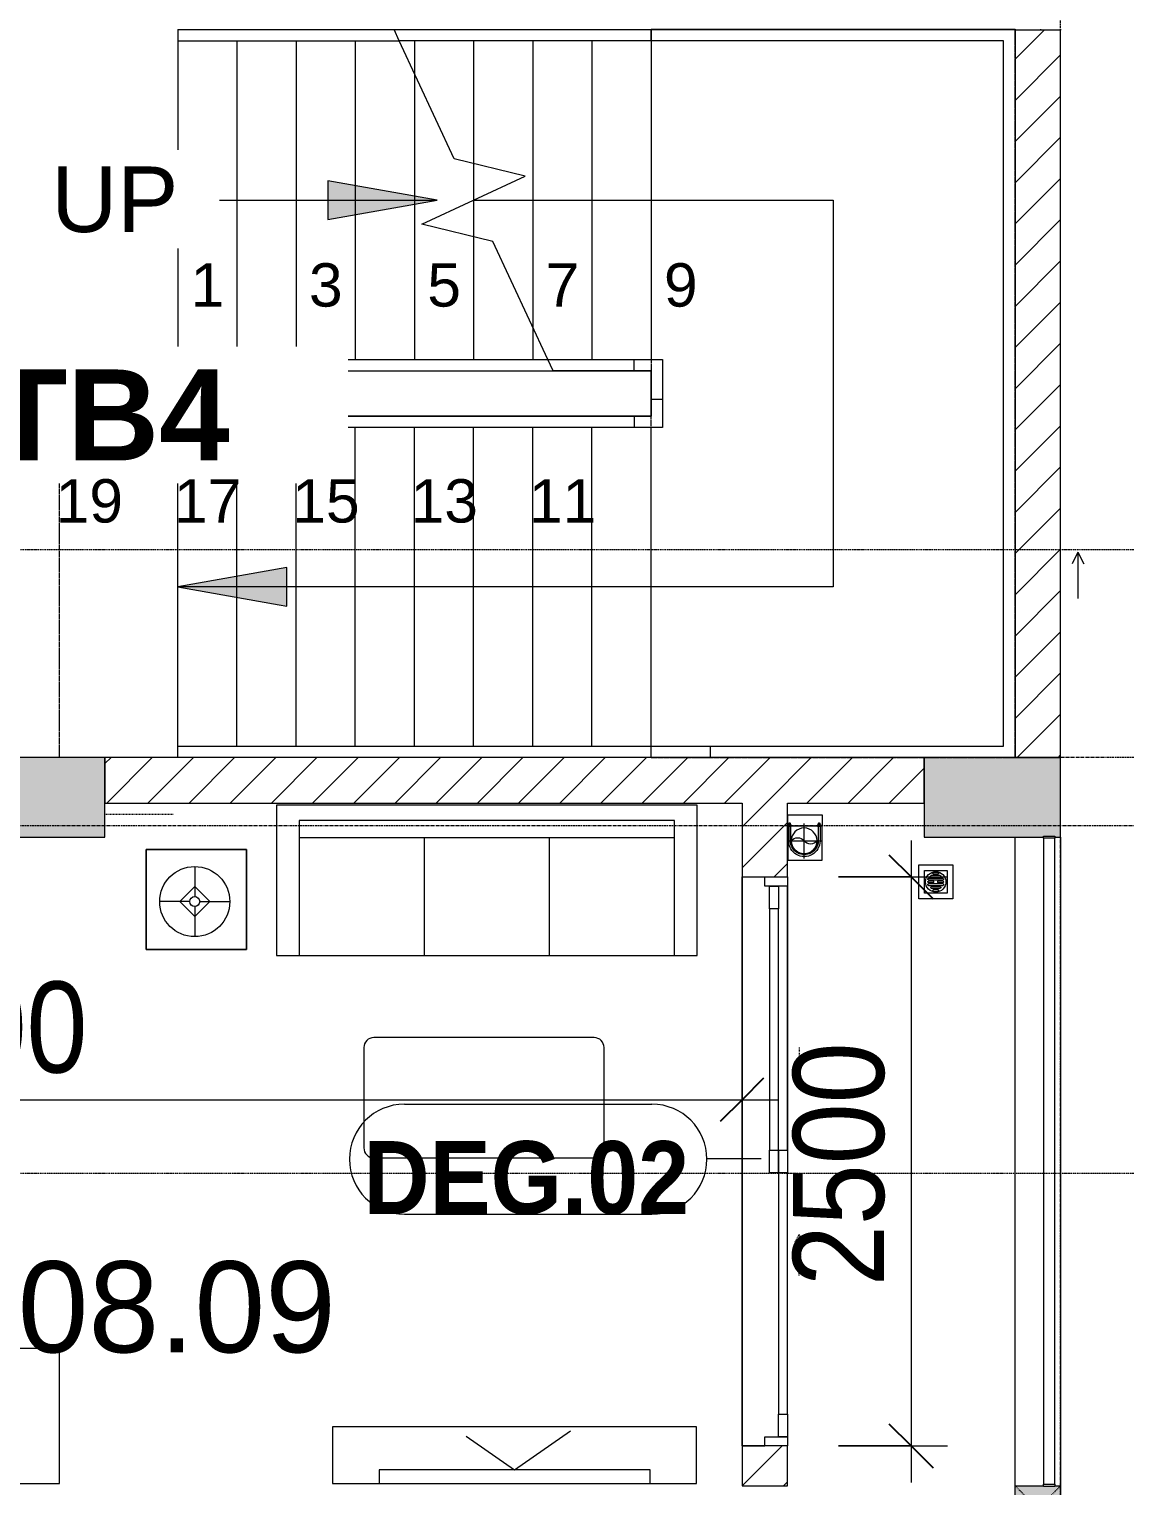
# Model space of a CAD drawing. Header units: millimetres. Extents: x 1591 to 239055, y -15958 to 83255.
# Drawn here: x 218599 to 223415, y 30637 to 37037 of the extents above; entities that cross this region are included whole.
import ezdxf

# ---------------------------------------------------------------- set-up
doc = ezdxf.new("R2010")
doc.units = ezdxf.units.MM
for name, pattern in [('Dash', [6, 3, -3]), ('Dash 1_8_', [6.35, 3.175, -3.175]), ('Dash Dot 3_16_', [7.9375, 4.7625, -1.5875, 0, -1.5875]), ('Grid Line', [22.225, 12.7, -3.175, 3.175, -3.175]), ('IMPORT-CENTER _2_', [40.64, 25.4, -5.08, 5.08, -5.08]), ('Overhead', [3.96875, 2.38125, -1.5875])]:
    doc.linetypes.add(name, pattern=pattern)
for name, color, linetype, lineweight in [('0-1', 250, 'Continuous', 5), ('A-ANNO-DIMS', 211, 'Continuous', 9), ('A-ANNO-DIMS-160', 211, 'Continuous', 9), ('A-AREA', 32, 'Dash 1_8_', 9), ('A-AREA-IDEN', 2, 'Continuous', 9), ('A-DOOR', 31, 'Continuous', 9), ('A-DOOR-FRAM', 31, 'Continuous', 9), ('A-DOOR-HDLN', 31, 'Dash', 9), ('A-DOOR-IDEN', 31, 'Continuous', 9), ('A-FLOR-1', 7, 'Continuous', 9), ('A-FLOR-2', 9, 'Continuous', 9), ('A-FLOR-HRAL', 11, 'Continuous', 9), ('A-GLAZ', 151, 'Continuous', 9), ('A-WALL', 113, 'Continuous', 9), ('A-WALL-3', 113, 'Continuous', 18), ('A-WALL-PATT-2', 111, 'Continuous', 9), ('G-ANNO-SYMB-1', 111, 'Dash Dot 3_16_', 18), ('G-ANNO-TEXT-1', 7, 'Continuous', 9), ('G-IMPT', 8, 'Continuous', 9), ('G-IMPT-2', 8, 'IMPORT-CENTER _2_', 9), ('I-FURN', 30, 'Continuous', 9), ('I-FURN-1', 254, 'Continuous', 9), ('M-EQPM', 50, 'Continuous', 9), ('S-COLS', 52, 'Continuous', 9), ('S-COLS-1', 52, 'Continuous', 5), ('S-COLS-2', 250, 'Continuous', 18), ('S-COLS-5', 52, 'Continuous', 18), ('S-COLS-HDLN', 52, 'Dash', 9), ('S-GRID-1', 1, 'Grid Line', 9), ('S-STRS', 31, 'Continuous', 9), ('S-STRS-ANNO', 31, 'Continuous', 9), ('S-STRS-IDEN', 31, 'Continuous', 9), ('S-STRS-MBND', 31, 'Overhead', 9), ('S-STRS-MBND-1', 31, 'Continuous', 9)]:
    doc.layers.add(name, color=color, linetype=linetype, lineweight=lineweight)
doc.styles.add('Arial_1', font='arial_0.ttf', dxfattribs={"height": 190.496})
doc.styles.add('Arial_13', font='arial_0.ttf', dxfattribs={"height": 400})
doc.styles.add('Arial_2', font='arial_0.ttf', dxfattribs={"height": 288})
doc.styles.add('Arial_B_4', font='arialbd_0.ttf', dxfattribs={"height": 400})
doc.styles.add('Arial_B_5', font='arialbd_0.ttf', dxfattribs={"width": 0.9, "height": 320})
doc.styles.add('UTM Avo', font='UTM Avo.ttf', dxfattribs={"width": 0.9, "height": 400})
doc.dimstyles.new('1_Dim_chi_tiet_2_5', dxfattribs={"dimscale": 304.8, "dimtxt": 399.720379, "dimasz": 0.629921, "dimexe": 0.524934, "dimexo": 0.0625, "dimgap": 0.052493, "dimtad": 1, "dimdec": 0, "dimrnd": 5, "dimzin": 0, "dimdsep": 46, "dimtxsty": 'UTM Avo', "dimblk1": 'OBLIQUE', "dimblk2": 'OBLIQUE', "dimsah": 1, "dimcen": 0.09, "dimdle": 0.524934, "dimazin": 0, "dimtfac": 1, "dimtdec": 4, "dimtix": 1, "dimtmove": 0, "dimatfit": 3, "dimfxl": 1.049869, "dimfxlon": 1, "dimtvp": 1, "dimtolj": 1, "dimtzin": 0, "dimarcsym": 2})
doc.dimstyles.new('1_Dim_chi_tiet_2_5_1', dxfattribs={"dimscale": 304.8, "dimtxt": 399.720379, "dimasz": 0.629921, "dimexe": 0.524934, "dimexo": 0.0625, "dimgap": 0.052493, "dimtad": 1, "dimdec": 0, "dimrnd": 5, "dimzin": 0, "dimdsep": 46, "dimtxsty": 'UTM Avo', "dimblk1": 'OBLIQUE', "dimblk2": 'OBLIQUE', "dimsah": 1, "dimcen": 0.09, "dimdle": 0.524934, "dimazin": 0, "dimtfac": 1, "dimtdec": 4, "dimtix": 1, "dimtmove": 0, "dimatfit": 3, "dimfxl": 1.049869, "dimfxlon": 1, "dimtvp": 1, "dimtolj": 1, "dimtzin": 0, "dimarcsym": 2})
pattern_1 = [(45, (95879.7, 0), (-90.50967, 90.50967), [])]

# ---------------------------------------------------------------- blocks, each defined once
blk = doc.blocks.new('NCV_TKTC_KET CAU_rvt-1-TKCS_MB TẦNG 6-8')
at = {"layer": 'S-COLS-1'}
for points in [[(123052.6, 33486.9), (123052.6, 33836.9), (122052.6, 33836.9), (122052.6, 33486.9), (122206.8, 33486.9)], [(127227.6, 33486.9), (127252.6, 33486.9), (127252.6, 33836.9), (126652.6, 33836.9), (126652.6, 33486.9), (127177.6, 33486.9), (127177.6, 33491.9), (127227.6, 33491.9)]]:
    blk.add_hatch(color=256, dxfattribs=at).paths.add_polyline_path(points)
at = {"layer": 'A-FLOR-1'}
for p, q in [((123372.6, 35336.5), (123372.6, 35535.6)), ((123372.6, 33887.3), (123372.6, 35286.5))]:
    blk.add_line(p, q, dxfattribs=at)
at = {"layer": 'S-COLS-2'}
for p, q in [((123052.6, 33836.9), (122052.6, 33836.9)), ((123052.6, 33486.9), (123052.6, 33836.9)), ((126652.6, 33836.9), (126652.6, 33486.9)), ((127252.6, 33836.9), (126652.6, 33836.9)), ((127252.6, 33486.9), (127252.6, 33836.9)), ((122052.6, 33486.9), (123052.6, 33486.9)), ((126652.6, 33486.9), (127177.6, 33486.9)), ((127227.6, 33486.9), (127252.6, 33486.9))]:
    blk.add_line(p, q, dxfattribs=at)
blk = doc.blocks.new('HE BEP A1 - HE BEP A 2-885810-TKCS_MB TẦNG 6-8')
at = {"layer": 'I-FURN'}
for p, q in [((662.4, 594.4), (0, 594.4)), ((0, 594.4), (0, 0)), ((662.4, 0), (662.4, 594.4)), ((662.4, 594.4), (3700, 594.4)), ((662.4, 0), (662.4, 594.4)), ((3700, 594.4), (3700, 0)), ((3700, 594.4), (3700, 0)), ((3175.6, 513.2), (2394, 513.2)), ((844.9, 120.7), (844.9, 476.9)), ((862.4, 494.4), (1706.9, 494.4)), ((1541.1, 452.3), (1528.6, 445.1)), ((1724.4, 476.9), (1724.4, 120.7)), ((2364, 483.2), (2364, 111.2)), ((3205.6, 483.2), (3205.6, 111.2)), ((871.5, 386.8), (871.5, 182.3)), ((876.4, 408.9), (1346.8, 408.9)), ((1298.3, 440.1), (924.9, 440.1)), ((1351.6, 182.3), (1351.6, 386.8)), ((1644.4, 423.2), (1459, 423.2)), ((1602.7, 313.4), (1523.8, 418.4)), ((1566.6, 443.1), (1618.1, 322.3)), ((2474.5, 410.3), (2470.1, 405.9)), ((2470.1, 405.9), (2499.2, 376.7)), ((2503.6, 381.1), (2474.5, 410.3)), ((2692.1, 413), (2663, 383.9)), ((2667.3, 379.5), (2696.5, 408.6)), ((2696.5, 408.6), (2692.1, 413)), ((2873.2, 408.6), (2877.5, 413)), ((2902.3, 379.5), (2873.2, 408.6)), ((2877.5, 413), (2906.7, 383.9)), ((3066, 381.1), (3095.1, 410.3)), ((3099.5, 405.9), (3070.4, 376.7)), ((3095.1, 410.3), (3099.5, 405.9)), ((871.5, 380.9), (1351.6, 380.9)), ((871.5, 352.9), (1351.6, 352.9)), ((871.5, 324.9), (1351.6, 324.9)), ((1405.6, 369.9), (1405.6, 183.2)), ((1618.1, 322.3), (1602.7, 313.4)), ((1697.8, 183.2), (1697.8, 369.9)), ((2499.2, 376.7), (2503.6, 381.1)), ((2663, 383.9), (2667.3, 379.5)), ((2906.7, 383.9), (2902.3, 379.5)), ((3070.4, 376.7), (3066, 381.1)), ((871.5, 296.9), (1351.6, 296.9)), ((871.5, 268.9), (1351.6, 268.9)), ((871.5, 240.9), (1351.6, 240.9)), ((871.5, 212.9), (1351.6, 212.9)), ((2467.4, 188.3), (2496.5, 217.4)), ((2500.9, 213), (2471.8, 183.9)), ((2496.5, 217.4), (2500.9, 213)), ((2660.2, 215.8), (2664.6, 220.2)), ((2689.3, 186.7), (2660.2, 215.8)), ((2664.6, 220.2), (2693.7, 191.1)), ((2905, 220.2), (2875.9, 191.1)), ((2880.3, 186.7), (2909.4, 215.8)), ((2909.4, 215.8), (2905, 220.2)), ((3073.1, 217.4), (3068.7, 213)), ((3068.7, 213), (3097.9, 183.9)), ((3102.3, 188.3), (3073.1, 217.4)), ((871.5, 184.9), (1351.6, 184.9)), ((877.9, 156.9), (1345.2, 156.9)), ((924.9, 128.9), (1298.3, 128.9)), ((1459, 129.9), (1644.4, 129.9)), ((2471.8, 183.9), (2467.4, 188.3)), ((2693.7, 191.1), (2689.3, 186.7)), ((2875.9, 191.1), (2880.3, 186.7)), ((3097.9, 183.9), (3102.3, 188.3)), ((1706.9, 103.2), (862.4, 103.2)), ((3175.6, 81.2), (2394, 81.2)), ((2451.6, 122.3), (2451.6, 118.3)), ((2484.1, 122.3), (2451.6, 122.3)), ((2451.6, 118.3), (2484.1, 118.3)), ((2484.1, 118.3), (2484.1, 122.3)), ((3085.5, 118.3), (3085.5, 122.3)), ((3085.5, 122.3), (3118, 122.3)), ((3118, 118.3), (3085.5, 118.3)), ((3118, 122.3), (3118, 118.3)), ((0, 0), (662.4, 0)), ((3700, 0), (662.4, 0))]:
    blk.add_line(p, q, dxfattribs=at)
for centre, radius in [((1485.9, 449.9), 17.8), ((1592.6, 449.9), 17.8), ((2581.9, 298.5), 142.6), ((2581.9, 298.5), 131.3), ((2581.9, 298.5), 87.2), ((2987.7, 298.5), 142.6), ((2987.7, 298.5), 131.3), ((2987.7, 298.5), 87.2), ((1552.8, 316.6), 22.2), ((2581.9, 298.5), 43.6), ((2581.9, 298.5), 30.9), ((2987.7, 298.5), 43.6), ((2987.7, 298.5), 30.9)]:
    blk.add_circle(centre, radius, dxfattribs=at)
for centre, radius, start, end in [((2394, 483.2), 30, 90, 180), ((3175.6, 483.2), 30, 360, 90), ((862.4, 476.9), 17.5, 90, 180), ((1549.9, 436.9), 17.8, 20.53791, 119.9521), ((1706.9, 476.9), 17.5, 0, 90), ((924.9, 386.8), 53.3, 90, 180), ((1298.3, 386.8), 53.3, 360, 90), ((1459, 369.9), 53.3, 90, 180), ((1537.5, 429.7), 17.8, 119.9521, 219.46175), ((1644.4, 369.9), 53.3, 360, 90), ((924.9, 182.3), 53.3, 180, 270), ((1298.3, 182.3), 53.3, 270, 360), ((1459, 183.2), 53.3, 180, 270), ((1644.4, 183.2), 53.3, 270, 360), ((2485.1, 120.7), 33.5, 163.94189, 180), ((2476.6, 123.1), 24.7, 145.20397, 163.94189), ((2467.8, 120.3), 11.6, 9.9102, 170.0898), ((2471.3, 126.9), 18.1, 120.79762, 145.20397), ((2467.9, 132.6), 11.5, 90, 120.79762), ((2467.9, 132.6), 11.5, 59.20238, 90), ((2464.5, 126.9), 18.1, 34.79603, 59.20238), ((2459.1, 123.1), 24.7, 16.05811, 34.79603), ((2450.6, 120.7), 33.5, 0, 16.05811), ((3119, 120.7), 33.5, 163.94189, 180), ((3110.5, 123.1), 24.7, 145.20397, 163.94189), ((3105.2, 126.9), 18.1, 120.79762, 145.20397), ((3101.8, 120.3), 11.6, 9.9102, 170.0898), ((3101.8, 132.6), 11.5, 90, 120.79762), ((3101.8, 132.6), 11.5, 59.20238, 90), ((3098.4, 126.9), 18.1, 34.79603, 59.20238), ((3093, 123.1), 24.7, 16.05811, 34.79603), ((3084.5, 120.7), 33.5, 0, 16.05811), ((862.4, 120.7), 17.5, 180, 270), ((1706.9, 120.7), 17.5, 270, 360), ((2394, 111.2), 30, 180, 270), ((2485.1, 120.7), 33.5, 180, 196.05811), ((2476.6, 118.2), 24.7, 196.05811, 214.79603), ((2467.8, 120.3), 11.6, 189.71775, 350.28225), ((2471.3, 114.5), 18.1, 214.79603, 239.20238), ((2467.9, 108.8), 11.5, 239.20238, 270), ((2467.9, 108.8), 11.5, 270, 300.79762), ((2464.5, 114.5), 18.1, 300.79762, 325.20397), ((2459.1, 118.2), 24.7, 325.20397, 343.94189), ((2450.6, 120.7), 33.5, 343.94189, 0), ((3119, 120.7), 33.5, 180, 196.05811), ((3110.5, 118.2), 24.7, 196.05811, 214.79603), ((3105.2, 114.5), 18.1, 214.79603, 239.20238), ((3101.8, 120.3), 11.6, 189.71775, 350.28225), ((3101.8, 108.8), 11.5, 239.20238, 270), ((3101.8, 108.8), 11.5, 270, 300.79762), ((3098.4, 114.5), 18.1, 300.79762, 325.20397), ((3093, 118.2), 24.7, 325.20397, 343.94189), ((3084.5, 120.7), 33.5, 343.94189, 0), ((3175.6, 111.2), 30, 270, 0)]:
    blk.add_arc(centre, radius, start, end, dxfattribs=at)
at = {"layer": 'I-FURN-1'}
for p, q in [((3700, 594.4), (0, 594.4)), ((0, 594.4), (0, 0)), ((3700, 0), (3700, 594.4)), ((0, 0), (3700, 0))]:
    blk.add_line(p, q, dxfattribs=at)
blk = doc.blocks.new('LOBBY_SOFA_1 - LOBBY_SOFA_1-901220-TKCS_MB TẦNG 6-8')
at = {"layer": 'I-FURN'}
for p, q in [((-2556, 0), (-2556, -660)), ((-708, 0), (-2556, 0)), ((-708, -660), (-708, 0)), ((-2457, -66), (-2457, -660)), ((-807, -66), (-2457, -66)), ((-807, -660), (-807, -66)), ((-807, -143), (-2457, -143)), ((-1907, -143), (-1907, -660)), ((-1357, -143), (-1357, -660)), ((-3128.2, -193.5), (-2688.2, -193.5)), ((-3128.2, -633.5), (-3128.2, -193.5)), ((-2688.2, -193.5), (-2688.2, -633.5)), ((-2915.4, -269), (-2915.4, -401)), ((-2915.4, -357), (-2981.4, -423)), ((-2849.4, -423), (-2915.4, -357)), ((-2937.4, -423), (-3069.4, -423)), ((-2981.4, -423), (-2915.4, -489)), ((-2915.4, -489), (-2849.4, -423)), ((-2915.4, -445), (-2915.4, -577)), ((-2893.4, -423), (-2761.4, -423)), ((-2688.2, -633.5), (-3128.2, -633.5)), ((-2556, -660), (-708, -660)), ((-1160.3, -1020.5), (-2128.3, -1020.5)), ((-2172.3, -1064.5), (-2172.3, -1504.5)), ((-1116.3, -1504.5), (-1116.3, -1064.5)), ((-2128.3, -1548.5), (-1160.3, -1548.5))]:
    blk.add_line(p, q, dxfattribs=at)
for radius in [154, 22]:
    blk.add_circle((-2915.4, -423), radius, dxfattribs=at)
for centre, start, end in [((-2128.3, -1064.5), 90, 180), ((-1160.3, -1064.5), 0, 90), ((-2128.3, -1504.5), 180, 270), ((-1160.3, -1504.5), 270, 0)]:
    blk.add_arc(centre, 44, start, end, dxfattribs=at)
at = {"layer": 'I-FURN-1'}
for p, q in [((-708, 0), (-2556, 0)), ((-2556, 0), (-2556, -660)), ((-708, -660), (-708, 0)), ((-2688.2, -193.5), (-3128.2, -193.5)), ((-3128.2, -193.5), (-3128.2, -633.5)), ((-2688.2, -633.5), (-2688.2, -193.5)), ((-3128.2, -633.5), (-2688.2, -633.5)), ((-2556, -660), (-708, -660)), ((-1160.3, -1020.5), (-2128.3, -1020.5)), ((-2172.3, -1064.5), (-2172.3, -1504.5)), ((-1116.3, -1504.5), (-1116.3, -1064.5)), ((-2128.3, -1548.5), (-1160.3, -1548.5))]:
    blk.add_line(p, q, dxfattribs=at)
for centre, start, end in [((-2128.3, -1064.5), 90, 180), ((-1160.3, -1064.5), 0, 90), ((-2128.3, -1504.5), 180, 270), ((-1160.3, -1504.5), 270, 0)]:
    blk.add_arc(centre, 44, start, end, dxfattribs=at)
blk = doc.blocks.new('RES_BAN AN - RES_BAN AN-901223-TKCS_MB TẦNG 6-8')
at = {"layer": 'I-FURN-1'}
for p, q in [((1600, 0), (0, 0)), ((0, 0), (0, -250)), ((1600, -250), (1600, 0)), ((0, -250), (1600, -250))]:
    blk.add_line(p, q, dxfattribs=at)
blk = doc.blocks.new('KE TIVI-2 - KE TIVI-2-885819-TKCS_MB TẦNG 6-8')
at = {"layer": 'I-FURN-1'}
for p, q in [((-595.6, 0), (-595.6, -60)), ((595.6, 0), (-595.6, 0)), ((-595.6, -60), (595.6, -60)), ((0, -60), (-245.7, -232.1)), ((213, -209.1), (0, -60)), ((595.6, -60), (595.6, 0))]:
    blk.add_line(p, q, dxfattribs=at)
blk = doc.blocks.new('NCV_TKTC_TANG 6 - 8_rvt-2-TKCS_MB TẦNG 6-8')
at = {"layer": 'A-FLOR-2'}
for p, q in [((125852.6, 30812.4), (125852.6, 33312.4)), ((125852.6, 33312.4), (125852.6, 30813.1)), ((126052.6, 32112.4), (126052.6, 33272.4)), ((125852.6, 30813.1), (125952.6, 30813.1))]:
    blk.add_line(p, q, dxfattribs=at)
at = {"layer": 'I-FURN-1'}
blk.add_blockref('LOBBY_SOFA_1 - LOBBY_SOFA_1-901220-TKCS_MB TẦNG 6-8', (126362.6, 33626.9), dxfattribs=at)
at = {"layer": 'I-FURN-1', "rotation": 180}
for name, p in [('HE BEP A1 - HE BEP A 2-885810-TKCS_MB TẦNG 6-8', (122852.6, 31241.3)), ('RES_BAN AN - RES_BAN AN-901223-TKCS_MB TẦNG 6-8', (125652.9, 30646.9)), ('KE TIVI-2 - KE TIVI-2-885819-TKCS_MB TẦNG 6-8', (124852.9, 30646.9))]:
    blk.add_blockref(name, p, dxfattribs=at)
blk = doc.blocks.new('Top Rail Type - Top Rail_Internal_-953867-TKCS_MB TẦNG 6-8')
at = {"layer": 'A-FLOR-HRAL'}
for p, q in [((124323, 37035.2), (125452.6, 37035.2)), ((125452.6, 36985.2), (125452.6, 37035.2)), ((125452.6, 37035.2), (127052.2, 37035.2)), ((127052.2, 37035.2), (127052.2, 33837.3)), ((125452.6, 36985.2), (124346.3, 36985.2)), ((127002.2, 36985.2), (125452.6, 36985.2)), ((127002.2, 33887.3), (127002.2, 36985.2)), ((123372.6, 33837.3), (123372.6, 33887.3)), ((123372.6, 33887.3), (125452.6, 33887.3)), ((125452.6, 33887.3), (125712.6, 33887.3)), ((125712.6, 33887.3), (127002.2, 33887.3)), ((125712.6, 33887.3), (125712.6, 33837.3)), ((125452.6, 33837.3), (123372.6, 33837.3)), ((125712.6, 33837.3), (125452.6, 33837.3)), ((127052.2, 33837.3), (125712.6, 33837.3))]:
    blk.add_line(p, q, dxfattribs=at)
blk = doc.blocks.new('Top Rail Type - Top Rail_Internal_-953883-TKCS_MB TẦNG 6-8')
at = {"layer": 'A-FLOR-HRAL'}
for p, q in [((124998.8, 35586), (125378, 35586)), ((125378, 35536), (125378, 35586)), ((125378, 35586), (125503, 35586)), ((125503, 35586), (125503, 35461)), ((125378, 35536), (125022.1, 35536)), ((125453, 35536), (125378, 35536)), ((125453, 35461), (125453, 35536)), ((125453, 35411.5), (125453, 35461)), ((125503, 35461), (125503, 35411.5)), ((125453, 35411.5), (125503, 35411.5)), ((125453, 35336.5), (125453, 35411.5)), ((125503, 35411.5), (125503, 35286.5)), ((123372.6, 35286.5), (123372.6, 35336.5)), ((123372.6, 35336.5), (125378, 35336.5)), ((125378, 35336.5), (125453, 35336.5)), ((125378, 35336.5), (125378, 35286.5)), ((125378, 35286.5), (123372.6, 35286.5)), ((125503, 35286.5), (125378, 35286.5))]:
    blk.add_line(p, q, dxfattribs=at)
blk = doc.blocks.new('Top Rail Type - Top Rail_Internal_-953964-TKCS_MB TẦNG 6-8')
at = {"layer": 'A-FLOR-HRAL'}
for p, q in [((123372.6, 37035.2), (123372.6, 36985.2)), ((123372.6, 37035.2), (124323, 37035.2)), ((124346.3, 36985.2), (124323, 37035.2)), ((123372.6, 36985.2), (124346.3, 36985.2))]:
    blk.add_line(p, q, dxfattribs=at)
blk = doc.blocks.new('Top Rail Type - Top Rail_Internal_-953980-TKCS_MB TẦNG 6-8')
at = {"layer": 'A-FLOR-HRAL'}
for p, q in [((123372.6, 35586), (123372.6, 35536)), ((123372.6, 35586), (124998.8, 35586)), ((125022.1, 35536), (124998.8, 35586)), ((123372.6, 35536), (125022.1, 35536))]:
    blk.add_line(p, q, dxfattribs=at)
blk = doc.blocks.new('G1_SOF - BO TRU - 200x200-V118-TKCS_MB TẦNG 6-8')
at = {"layer": 'S-COLS'}
blk.add_hatch(color=256, dxfattribs=at).paths.add_polyline_path([(-75, 100), (-100, 100), (-100, -100), (-75, -100), (-75, -96.6), (-25, -96.6), (-25, -100), (100, -100), (100, 100), (-25, 100)])
at = {"layer": 'S-COLS-5'}
for p, q in [((-100, 100), (100, 100)), ((-100, -100), (-100, 100)), ((100, 100), (100, -100)), ((-75, -100), (-100, -100)), ((100, -100), (-25, -100))]:
    blk.add_line(p, q, dxfattribs=at)
at = {"layer": 'S-COLS-HDLN'}
for p, q in [((100, -100), (-100, 100)), ((-100, -100), (100, 100))]:
    blk.add_line(p, q, dxfattribs=at)
blk = doc.blocks.new('TKTC_XREF_251221_MB TANG 2-7 - TKTC_XREF_260130_MB TANG 2-5_dwg_$cc-V159-TKCS_MB TẦNG 6-8')
at = {"layer": 'G-IMPT-2'}
for p, q in [((0, -0.64), (0, 0.673)), ((-0.673, 0), (0.673, 0))]:
    blk.add_line(p, q, dxfattribs=at)
at = {"layer": 'M-EQPM'}
blk.add_circle((0, 0), 0.5, dxfattribs=at)
for centre, radius, start, end in [((0, 0), 0.5, 90, 270), ((0.188, 0.25), 0.313, 126.8699, 233.1301), ((-0.188, -0.25), 0.313, 306.8699, 53.1301)]:
    blk.add_arc(centre, radius, start, end, dxfattribs=at)
blk = doc.blocks.new('TKTC_XREF_251221_MB TANG 2-7 - TKTC_XREF_260130_MB TANG 2-5_dwg_CUM U_DN100-4746799-TKCS_MB TẦNG 6-8')
at = {"layer": 'G-IMPT'}
blk.add_hatch(color=256, dxfattribs=at).paths.add_polyline_path([(0, 61), (15.8, 58.9), (30.5, 52.8), (43.1, 43.1), (52.8, 30.5), (58.9, 15.8), (61, 0), (58.9, -15.8), (52.8, -30.5), (43.1, -43.1), (30.5, -52.8), (15.8, -58.9), (0, -61), (0, -57), (14.8, -55.1), (28.5, -49.4), (40.3, -40.3), (49.4, -28.5), (55.1, -14.8), (57, 0), (55.1, 14.8), (49.4, 28.5), (40.3, 40.3), (28.5, 49.4), (14.8, 55.1), (0, 57)])
for p, q in [((-79.1, 66.6), (-79.1, 63.4)), ((-76.6, 66.6), (-76.6, 63.4)), ((-74.6, 66.6), (-74.6, 63.4)), ((-72.7, 69.3), (-72.7, 60.7)), ((-66.9, 67.9), (-71.7, 67.9)), ((-65, 69), (0, 69)), ((-66.9, 62.1), (-71.7, 62.1)), ((-79.1, -63.4), (-79.1, -66.6)), ((-76.6, -63.4), (-76.6, -66.6)), ((-74.6, -63.4), (-74.6, -66.6)), ((-72.7, -60.7), (-72.7, -69.3)), ((-66.9, -62.1), (-71.7, -62.1)), ((-66.9, -67.9), (-71.7, -67.9)), ((-65, -69), (0, -69))]:
    blk.add_line(p, q, dxfattribs=at)
at = {"layer": 'G-IMPT', "flags": 128}
for points in [[(-72.7, 67.6), (-78.1, 67.6), (-78.1, 62.4), (-72.7, 62.4)], [(-71.7, 59.2), (-66.9, 59.2), (-66.9, 70.8), (-71.7, 70.8)], [(-66.9, 70.8), (-66.9, 72.7), (-65, 72.7), (-65, 57.3), (-66.9, 57.3), (-66.9, 59.2)], [(-65, 61), (0, 61), (0, 57)], [(-72.7, -62.4), (-78.1, -62.4), (-78.1, -67.6), (-72.7, -67.6)], [(-71.7, -70.8), (-66.9, -70.8), (-66.9, -59.2), (-71.7, -59.2)], [(-66.9, -59.2), (-66.9, -57.3), (-65, -57.3), (-65, -72.7), (-66.9, -72.7), (-66.9, -70.8)], [(-65, -61), (0, -61), (0, -57)]]:
    blk.add_lwpolyline(points, dxfattribs=at)
at = {"layer": 'G-IMPT'}
for centre, radius, start, end in [((-78.1, 66.6), 0.96, 90, 180), ((-71.1, 69.3), 1.56, 112.61986, 247.38014), ((-67.9, 65), 4.8, 143.1301, 216.8699), ((0, 0), 69, 270, 90), ((-78.1, 63.4), 0.96, 180, 270), ((-71.1, 60.7), 1.56, 112.61986, 247.38014), ((0, 0), 61, 270, 90), ((0, 0), 57, 270, 90), ((-78.1, -63.4), 0.96, 90, 180), ((-71.1, -60.7), 1.56, 112.61986, 247.38014), ((-67.9, -65), 4.8, 143.1301, 216.8699), ((-78.1, -66.6), 0.96, 180, 270), ((-71.1, -69.3), 1.56, 112.61986, 247.38014)]:
    blk.add_arc(centre, radius, start, end, dxfattribs=at)
blk = doc.blocks.new('TKTC_XREF_251221_MB TANG 2-7 - TKTC_XREF_260130_MB TANG 2-5_dwg_THU NUOC - THU NUOC-444531-TKCS_MB TẦNG 1-4746810-TKCS_MB TẦNG 6-8')
at = {"layer": 'G-IMPT'}
for p, q in [((-23.3, 10.8), (40.9, 10.8)), ((40.9, 4.8), (-23.3, 4.8)), ((-11, 23.3), (28.5, 23.3)), ((28.5, 17.3), (-11, 17.3)), ((-1.1, 35.6), (18.5, 35.6)), ((18.5, 29.6), (-1.1, 29.6)), ((-23.3, -13.6), (40.9, -13.6)), ((40.9, -19.6), (-23.3, -19.6)), ((-11, -26.1), (28.5, -26.1)), ((28.5, -32.1), (-11, -32.1)), ((-1.1, -38.5), (18.5, -38.5)), ((18.5, -44.5), (-1.1, -44.5))]:
    blk.add_line(p, q, dxfattribs=at)
at = {"layer": 'G-IMPT', "flags": 128}
for points in [[(83.7, -79.4), (83.7, 70.6), (-66.3, 70.6), (-66.3, -79.4)], [(58.7, -54.4), (58.7, 45.6), (-41.3, 45.6), (-41.3, -54.4)]]:
    blk.add_lwpolyline(points, close=True, dxfattribs=at)
for points in [[(-23.3, -1.2), (0.7, -1.2), (0.7, -7.2), (-23.3, -7.2)], [(40.9, -7.2), (16.7, -7.2), (16.7, -1.2), (40.9, -1.2)]]:
    blk.add_lwpolyline(points, dxfattribs=at)
at = {"layer": 'G-IMPT'}
for centre, radius, start, end in [((8.7, -4.4), 45, 360, 180), ((8.7, -4.4), 45, 360, 180), ((-23.3, 7.8), 3, 90, 270), ((-11, 20.3), 3, 90, 270), ((-1.1, 32.6), 3, 90, 270), ((18.5, 32.6), 3, 270, 90), ((28.5, 20.3), 3, 270, 90), ((40.9, 7.8), 3, 270, 90), ((8.7, -4.4), 45, 180, 360), ((8.7, -4.4), 45, 180, 360), ((-23.3, -4.2), 3, 90, 270), ((-23.3, -16.6), 3, 90, 270), ((-11, -29.1), 3, 90, 270), ((-1.1, -41.5), 3, 90, 270), ((18.5, -41.5), 3, 270, 90), ((28.5, -29.1), 3, 270, 90), ((40.9, -4.2), 3, 270, 90), ((40.9, -16.6), 3, 270, 90)]:
    blk.add_arc(centre, radius, start, end, dxfattribs=at)
blk = doc.blocks.new('TKTC_XREF_251221_MB TANG 2-7 - TKTC_XREF_251221_MB TANG 2-7-2039446-TKCS_MB TẦNG 6-8')
at = {"layer": 'M-EQPM'}
for p, q in [((92401, 16298.6), (92401.4, 16348.4)), ((92401.4, 16348.4), (92551.8, 16348.4)), ((92551.8, 16348.4), (92551.5, 16298.6)), ((92551.5, 16298.6), (92401, 16298.6)), ((92551.6, 16298.5), (92401.3, 16298.5)), ((92401.3, 16298.5), (92401.3, 16148.8)), ((92551.6, 16148.8), (92551.6, 16298.5)), ((92401.3, 16148.8), (92551.6, 16148.8))]:
    blk.add_line(p, q, dxfattribs=at)
at = {"extrusion": (0, 0, -1)}
for name, p, xscale, yscale, zscale, rotation in [('TKTC_XREF_251221_MB TANG 2-7 - TKTC_XREF_260130_MB TANG 2-5_dwg_$cc-V159-TKCS_MB TẦNG 6-8', (-92472.8, 16233.6), 113.7150000000073, 113.7150000000073, -113.7150000000073, 89.99900866374671), ('TKTC_XREF_251221_MB TANG 2-7 - TKTC_XREF_260130_MB TANG 2-5_dwg_CUM U_DN100-4746799-TKCS_MB TẦNG 6-8', (-92473.7, 16233.6), 0.9975000000000006, 0.9975000000000006, -0.9975000000000006, 270.0009913382947)]:
    blk.add_blockref(name, p, dxfattribs=dict(at, xscale=xscale, yscale=yscale, zscale=zscale, rotation=rotation))
at = {"extrusion": (0, 0, -1), "zscale": -1}
blk.add_blockref('TKTC_XREF_251221_MB TANG 2-7 - TKTC_XREF_260130_MB TANG 2-5_dwg_THU NUOC - THU NUOC-444531-TKCS_MB TẦNG 1-4746810-TKCS_MB TẦNG 6-8', (-93059.9, 16058.1), dxfattribs=at)
blk = doc.blocks.new('1_FAMILY RVT - W01-WxH 1000x3200-3536800-TKCS_MB TẦNG 6-8')
at = {"layer": 'A-GLAZ'}
for p, q in [((698.4, 172.4), (749.2, 197.8)), ((698.4, 172.4), (749.2, 147)), ((698.4, 172.4), (901.6, 172.4)), ((-1595, 96.2), (-1599.6, 96.2)), ((-1599.6, 96.2), (-1595, 96.2)), ((-1599.6, 7.3), (-1595, 7.3)), ((-1599.6, -103.8), (-1595, -103.8))]:
    blk.add_line(p, q, dxfattribs=at)
blk = doc.blocks.new('Railing - 50 x 10mm-1251311-TKCS_MB TẦNG 6-8')
at = {"layer": 'A-FLOR-HRAL'}
for p, q in [((25, 5), (-25, 5)), ((-25, 5), (-25, -5)), ((25, -5), (25, 5)), ((-25, -5), (25, -5))]:
    blk.add_line(p, q, dxfattribs=at)
blk = doc.blocks.new('Railing - Railing-3828671-TKCS_MB TẦNG 6-8')
at = {"layer": 'A-FLOR-HRAL'}
for p, q in [((127177.6, 33481.9), (127177.6, 30644)), ((127227.6, 30644), (127227.6, 33481.9))]:
    blk.add_line(p, q, dxfattribs=at)
at = {"extrusion": (0, 0, -1), "zscale": -1}
for p in [(-127202.6, 33486.9), (-127202.6, 30639)]:
    blk.add_blockref('Railing - 50 x 10mm-1251311-TKCS_MB TẦNG 6-8', p, dxfattribs=at)
blk = doc.blocks.new('DEG_02-DEG_03 - DEG_02-2500x2400mm-CỬA ĐI 02 CÁNH TRƯỢT-841416-TKCS_MB TẦNG 6-8')
at = {"layer": 'A-DOOR'}
for p, q in [((-1210, -100), (-1210, -60)), ((-1210, -60), (-1110, -60)), ((-1110, -60), (-1110, -100)), ((-50, -60), (-1110, -60)), ((-50, -60), (-50, -20)), ((-50, -20), (50, -20)), ((50, -60), (-50, -60)), ((-50, -100), (-50, -60)), ((-50, -60), (50, -60)), ((50, -20), (50, -60)), ((1110, -20), (50, -20)), ((50, -60), (1110, -60)), ((50, -60), (50, -100)), ((1110, -60), (1110, -20)), ((1110, -20), (1210, -20)), ((1210, -60), (1110, -60)), ((1210, -20), (1210, -60)), ((-1110, -100), (-1210, -100)), ((-1110, -100), (-50, -100)), ((50, -100), (-50, -100))]:
    blk.add_line(p, q, dxfattribs=at)
at = {"layer": 'A-DOOR-FRAM'}
for p, q in [((-1250, 0), (-1210, 0)), ((-1250, -100), (-1250, 0)), ((-1210, 0), (-1210, -100)), ((1210, -100), (1210, 0)), ((1210, 0), (1250, 0)), ((1250, 0), (1250, -100)), ((-1210, -100), (-1250, -100)), ((1250, -100), (1210, -100))]:
    blk.add_line(p, q, dxfattribs=at)
at = {"layer": 'A-DOOR-HDLN'}
for p, q in [((-500.4, -151.1), (-320.4, -151.1)), ((-320.4, -151.1), (-355, -131.1)), ((-320.4, -151.1), (-355, -171.1)), ((320.4, -151.1), (355, -131.1)), ((320.4, -151.1), (355, -171.1)), ((500.4, -151.1), (320.4, -151.1))]:
    blk.add_line(p, q, dxfattribs=at)
blk = doc.blocks.new('DIMBLOCK129-TKCS_MB TẦNG 6-8')
at = {"layer": 'A-ANNO-DIMS-160'}
for p, q in [((214932.3, 32653.2), (214932.3, 32173.2)), ((214932.3, 32333.2), (214932.3, 32653.2)), ((221732.3, 32653.2), (221732.3, 32173.2)), ((221732.3, 32333.2), (221732.3, 32653.2)), ((214772.3, 32333.2), (221892.3, 32333.2))]:
    blk.add_line(p, q, dxfattribs=at)
at = {"layer": 'A-ANNO-DIMS-160', "lineweight": 25}
for p, q in [((214932.3, 32333.2), (215028.3, 32429.2)), ((221732.3, 32333.2), (221828.3, 32429.2)), ((214932.3, 32333.2), (214836.3, 32237.2)), ((221732.3, 32333.2), (221636.3, 32237.2))]:
    blk.add_line(p, q, dxfattribs=at)
at = {"layer": 'A-ANNO-DIMS-160', "color": 0, "insert": (217784.5, 32852.8), "char_height": 400, "width": 1314.636, "attachment_point": 1, "line_spacing_factor": 1.110334, "style": 'UTM Avo'}
blk.add_mtext('6800', dxfattribs=at)
blk = doc.blocks.new('_Oblique')
at = {"color": 0, "linetype": 'ByBlock', "lineweight": -2}
blk.add_line((-0.5, -0.5), (0.5, 0.5), dxfattribs=at)
blk = doc.blocks.new('DIMBLOCK277-TKCS_MB TẦNG 6-8')
at = {"layer": 'A-ANNO-DIMS-160'}
for p, q in [((222475.5, 33472.4), (222475.5, 30652.4)), ((222155.5, 33312.4), (222635.5, 33312.4)), ((222475.5, 33312.4), (222155.5, 33312.4)), ((222155.5, 30812.4), (222635.5, 30812.4)), ((222475.5, 30812.4), (222155.5, 30812.4))]:
    blk.add_line(p, q, dxfattribs=at)
at = {"layer": 'A-ANNO-DIMS-160', "lineweight": 25}
for p, q in [((222475.5, 33312.4), (222379.5, 33408.4)), ((222475.5, 33312.4), (222571.5, 33216.4)), ((222475.5, 30812.4), (222379.5, 30908.4)), ((222475.5, 30812.4), (222571.5, 30716.4))]:
    blk.add_line(p, q, dxfattribs=at)
at = {"layer": 'A-ANNO-DIMS-160', "color": 0, "insert": (221955.9, 31514.6), "char_height": 400, "width": 1314.636, "attachment_point": 1, "rotation": 90, "line_spacing_factor": 1.110334, "style": 'UTM Avo'}
blk.add_mtext('2500', dxfattribs=at)
blk = doc.blocks.new('STN_Door Tag - STN_Door Tag-1788670-TKCS_MB TẦNG 6-8')
at = {"layer": 'A-DOOR-IDEN'}
for p, q in [((-3.37, 1.495), (3.431, 1.495)), ((-3.37, -1.524), (3.431, -1.524))]:
    blk.add_line(p, q, dxfattribs=at)
for centre, start, end in [((-3.37, -0.015), 90, 270), ((3.431, -0.015), 270, 90)]:
    blk.add_arc(centre, 1.509, start, end, dxfattribs=at)

msp = doc.modelspace()

# ---------------------------------------------------------------- hatches: boundary and pattern name
at = {"layer": 'A-WALL-PATT-2'}
h = msp.add_hatch(dxfattribs=at)
h.set_pattern_fill('FP_1', color=256, style=0, pattern_type=2)
h.set_pattern_definition(pattern_1)
h.paths.add_polyline_path([(223132.3, 33836.9), (223132.3, 37032.4), (222932.3, 37032.4), (222932.3, 33836.9)])
h = msp.add_hatch(dxfattribs=at)
h.set_pattern_fill('FP_1', color=256, style=0, pattern_type=2)
h.set_pattern_definition(pattern_1)
h.paths.add_polyline_path([(222532.3, 33636.9), (222532.3, 33836.9), (218932.3, 33836.9), (218932.3, 33636.9), (222116.5, 33636.9)])
h = msp.add_hatch(dxfattribs=at)
h.set_pattern_fill('FP_1', color=256, style=0, pattern_type=2)
h.set_pattern_definition(pattern_1)
h.paths.add_polyline_path([(221732.3, 30637.5), (221932.3, 30637.5), (221932.3, 30812.4), (221732.3, 30812.4)])
h.paths.add_polyline_path([(221732.3, 33312.4), (221932.3, 33312.4), (221932.3, 33636.9), (221732.3, 33636.9)])
at = {"layer": 'S-STRS-ANNO'}
h = msp.add_hatch(color=256, dxfattribs=at)
edge = h.paths.add_edge_path()
edge.add_arc((219252.3, 36285.6), 80, 0, 360)
for points in [[(219263.6, 36206.4), (219304.7, 36225.1), (219329, 36263), (219329, 36308.1), (219304.7, 36346), (219263.6, 36364.8), (219219, 36358.4), (219185, 36328.8), (219172.3, 36285.6), (219185, 36242.3), (219219, 36212.8)], [(219912.3, 36200.9), (220392.3, 36285.6), (219912.3, 36370.2), (219912.3, 36318.4)], [(219732.3, 34502.3), (219732.3, 34671.6), (219252.3, 34586.9), (219698.5, 34508.3)]]:
    msp.add_hatch(color=256, dxfattribs=at).paths.add_polyline_path(points)

# ---------------------------------------------------------------- linework, layer by layer
at = {"layer": 'A-AREA'}
msp.add_line((219232.2, 33586.9), (218932.3, 33586.9), dxfattribs=at)
at = {"layer": 'A-DOOR-IDEN'}
msp.add_line((221816, 32074.2), (221577.9, 32074.2), dxfattribs=at)
at = {"layer": 'A-WALL'}
for p, q in [((222932.3, 30637.4), (222932.3, 33486.9)), ((223132.3, 33486.9), (223132.3, 30637.4)), ((221732.3, 30812.4), (221732.3, 33312.4)), ((221932.3, 33272.4), (221932.3, 32112.4))]:
    msp.add_line(p, q, dxfattribs=at)
at = {"layer": 'A-WALL-3'}
for p, q in [((222932.3, 37032.4), (222932.3, 33836.9)), ((223132.3, 37032.4), (222932.3, 37032.4)), ((223132.3, 33836.9), (223132.3, 37032.4)), ((222532.3, 33836.9), (218932.3, 33836.9)), ((218932.3, 33836.9), (218932.3, 33636.9)), ((222532.3, 33636.9), (222532.3, 33836.9)), ((222932.3, 33836.9), (223132.3, 33836.9)), ((218932.3, 33636.9), (221732.3, 33636.9)), ((221732.3, 33636.9), (221732.3, 33312.4)), ((221932.3, 33636.9), (222532.3, 33636.9)), ((221932.3, 33312.4), (221932.3, 33636.9)), ((221732.3, 33312.4), (221932.3, 33312.4)), ((221932.3, 30812.4), (221732.3, 30812.4)), ((221732.3, 30812.4), (221732.3, 30637.5)), ((221932.3, 30637.5), (221932.3, 30812.4)), ((221732.3, 30637.5), (221932.3, 30637.5))]:
    msp.add_line(p, q, dxfattribs=at)
at = {"layer": 'G-ANNO-SYMB-1'}
for p, q in [((124639, 34751.5), (229692.1, 34751.5)), ((124639, 32011.5), (229692.1, 32011.5))]:
    msp.add_line(p, q, dxfattribs=at)
at = {"layer": 'S-GRID-1'}
for p, q in [((223132.3, 19149.4), (223132.3, 77012.5)), ((221768.6, 33836.9), (132338.5, 33836.9)), ((225768.6, 33836.9), (221768.6, 33836.9)), ((223800.6, 33536.9), (130306.5, 33536.9))]:
    msp.add_line(p, q, dxfattribs=at)
at = {"layer": 'S-STRS'}
for p, q in [((219252.3, 37035.6), (219512.3, 37035.6)), ((219512.3, 37035.6), (219772.3, 37035.6)), ((219772.3, 37035.6), (220032.3, 37035.6)), ((220032.3, 37035.6), (220202.5, 37035.6)), ((220202.5, 37035.6), (220292.3, 37035.6)), ((220292.3, 37035.6), (220552.3, 37035.6)), ((220552.3, 37035.6), (220812.3, 37035.6)), ((220812.3, 37035.6), (221072.3, 37035.6)), ((221072.3, 37035.6), (221332.3, 37035.6)), ((222932.3, 37035.6), (221332.3, 37035.6)), ((219252.3, 36985.2), (219252.3, 35586)), ((219512.3, 36985.2), (219512.3, 35586)), ((219772.3, 36985.2), (219772.3, 35586)), ((220032.3, 36985.2), (220032.3, 35586)), ((220292.3, 36985.2), (220292.3, 36843.2)), ((220552.3, 36985.2), (220552.3, 36446.3)), ((220812.3, 36985.2), (220812.3, 35728)), ((221072.3, 36985.2), (221072.3, 35586)), ((221332.3, 36985.2), (221332.3, 35586)), ((220292.3, 36843.2), (220292.3, 35586)), ((220552.3, 36446.3), (220552.3, 36285.6)), ((220552.3, 36285.6), (220552.3, 36124.9)), ((220552.3, 36124.9), (220552.3, 35586)), ((220812.3, 35728), (220812.3, 35586)), ((219252.3, 35535.6), (219512.3, 35535.6)), ((219512.3, 35535.6), (219772.3, 35535.6)), ((219772.3, 35535.6), (220032.3, 35535.6)), ((220032.3, 35535.6), (220292.3, 35535.6)), ((220292.3, 35535.6), (220552.3, 35535.6)), ((220552.3, 35535.6), (220812.3, 35535.6)), ((220812.3, 35535.6), (220902, 35535.6)), ((220902, 35535.6), (221072.3, 35535.6)), ((221072.3, 35535.6), (221332.3, 35535.6)), ((221332.3, 35535.6), (221332.3, 35336.9)), ((219512.3, 35336.9), (219252.3, 35336.9)), ((219772.3, 35336.9), (219512.3, 35336.9)), ((220032.3, 35336.9), (219772.3, 35336.9)), ((220292.3, 35336.9), (220032.3, 35336.9)), ((220552.3, 35336.9), (220292.3, 35336.9)), ((220812.3, 35336.9), (220552.3, 35336.9)), ((221072.3, 35336.9), (220812.3, 35336.9)), ((221332.3, 35336.9), (221072.3, 35336.9)), ((219252.3, 33887.3), (219252.3, 35286.5)), ((219512.3, 33887.3), (219512.3, 35286.5)), ((219772.3, 33887.3), (219772.3, 35286.5)), ((220032.3, 33887.3), (220032.3, 35286.5)), ((220292.3, 33887.3), (220292.3, 35286.5)), ((220552.3, 33887.3), (220552.3, 35286.5)), ((220812.3, 33887.3), (220812.3, 35286.5)), ((221072.3, 33887.3), (221072.3, 35286.5)), ((221332.3, 33887.3), (221332.3, 35286.5))]:
    msp.add_line(p, q, dxfattribs=at)
at = {"layer": 'S-STRS-ANNO'}
for p, q in [((219219, 36358.4), (219185, 36328.8)), ((219263.6, 36364.8), (219219, 36358.4)), ((219304.7, 36346), (219263.6, 36364.8)), ((220392.3, 36285.6), (219912.3, 36370.2)), ((219912.3, 36370.2), (219912.3, 36318.4)), ((219185, 36328.8), (219172.3, 36285.6)), ((219329, 36308.1), (219304.7, 36346)), ((219329, 36263), (219329, 36308.1)), ((219912.3, 36318.4), (219912.3, 36200.9)), ((219172.3, 36285.6), (219185, 36242.3)), ((219185, 36242.3), (219219, 36212.8)), ((219252.3, 36285.6), (219512.3, 36285.6)), ((219263.6, 36206.4), (219304.7, 36225.1)), ((219304.7, 36225.1), (219329, 36263)), ((219512.3, 36285.6), (219772.3, 36285.6)), ((219772.3, 36285.6), (220032.3, 36285.6)), ((219912.3, 36200.9), (220392.3, 36285.6)), ((220032.3, 36285.6), (220292.3, 36285.6)), ((220292.3, 36285.6), (220392.3, 36285.6)), ((220552.3, 36285.6), (220812.3, 36285.6)), ((220812.3, 36285.6), (221072.3, 36285.6)), ((221072.3, 36285.6), (221332.3, 36285.6)), ((221332.3, 36285.6), (222132.3, 36285.6)), ((222132.3, 36285.6), (222132.3, 34586.9)), ((219219, 36212.8), (219263.6, 36206.4)), ((219732.3, 34671.6), (219252.3, 34586.9)), ((219732.3, 34502.3), (219732.3, 34671.6)), ((219512.3, 34586.9), (219252.3, 34586.9)), ((219252.3, 34586.9), (219698.5, 34508.3)), ((219772.3, 34586.9), (219512.3, 34586.9)), ((220032.3, 34586.9), (219772.3, 34586.9)), ((220292.3, 34586.9), (220032.3, 34586.9)), ((220552.3, 34586.9), (220292.3, 34586.9)), ((220812.3, 34586.9), (220552.3, 34586.9)), ((221072.3, 34586.9), (220812.3, 34586.9)), ((221332.3, 34586.9), (221072.3, 34586.9)), ((222132.3, 34586.9), (221332.3, 34586.9)), ((219698.5, 34508.3), (219732.3, 34502.3))]:
    msp.add_line(p, q, dxfattribs=at)
msp.add_circle((219252.3, 36285.6), 80, dxfattribs=at)
at = {"layer": 'S-STRS-MBND'}
for p, q in [((220202.5, 37035.6), (221332.3, 37035.6)), ((222932.3, 37035.6), (221332.3, 37035.6)), ((221332.3, 37035.6), (221332.3, 35535.6)), ((222932.3, 33836.9), (222932.3, 37035.6)), ((220902, 35535.6), (221332.3, 35535.6)), ((221332.3, 35535.6), (221332.3, 35336.9)), ((218732.3, 33836.9), (218732.3, 35336.9)), ((221332.3, 35336.9), (218732.3, 35336.9)), ((221332.3, 33836.9), (221332.3, 35336.9)), ((221332.3, 33836.9), (218732.3, 33836.9)), ((221332.3, 33836.9), (222932.3, 33836.9))]:
    msp.add_line(p, q, dxfattribs=at)
at = {"layer": 'S-STRS-MBND-1'}
for p, q in [((220467.7, 36466.8), (220226, 36985.2)), ((220778.8, 36391.2), (220467.7, 36466.8)), ((220325.7, 36179.9), (220778.8, 36391.2)), ((220636.8, 36104.3), (220325.7, 36179.9)), ((220878.5, 35586), (220636.8, 36104.3))]:
    msp.add_line(p, q, dxfattribs=at)

# ---------------------------------------------------------------- block references
at = {"layer": '0-1'}
for name in ['NCV_TKTC_KET CAU_rvt-1-TKCS_MB TẦNG 6-8', 'NCV_TKTC_TANG 6 - 8_rvt-2-TKCS_MB TẦNG 6-8']:
    msp.add_blockref(name, (95879.7, 0), dxfattribs=at)
at = {"layer": 'A-DOOR', "rotation": 90.0000000000001}
msp.add_blockref('DEG_02-DEG_03 - DEG_02-2500x2400mm-CỬA ĐI 02 CÁNH TRƯỢT-841416-TKCS_MB TẦNG 6-8', (221832.3, 32062.4), dxfattribs=at)
at = {"layer": 'A-DOOR-IDEN', "xscale": 159.9999999999999, "yscale": 159.9999999999999, "zscale": 159.9999999999999}
msp.add_blockref('STN_Door Tag - STN_Door Tag-1788670-TKCS_MB TẦNG 6-8', (220787.4, 32074.8), dxfattribs=at)
at = {"layer": 'A-FLOR-HRAL'}
for name in ['Top Rail Type - Top Rail_Internal_-953867-TKCS_MB TẦNG 6-8', 'Top Rail Type - Top Rail_Internal_-953964-TKCS_MB TẦNG 6-8', 'Top Rail Type - Top Rail_Internal_-953883-TKCS_MB TẦNG 6-8', 'Top Rail Type - Top Rail_Internal_-953980-TKCS_MB TẦNG 6-8', 'Railing - Railing-3828671-TKCS_MB TẦNG 6-8']:
    msp.add_blockref(name, (95879.7, 0), dxfattribs=at)
at = {"layer": 'A-GLAZ', "rotation": 270}
msp.add_blockref('1_FAMILY RVT - W01-WxH 1000x3200-3536800-TKCS_MB TẦNG 6-8', (223036.1, 35437.4), dxfattribs=at)
at = {"layer": 'M-EQPM'}
msp.add_blockref('TKTC_XREF_251221_MB TANG 2-7 - TKTC_XREF_251221_MB TANG 2-7-2039446-TKCS_MB TẦNG 6-8', (129532.3, 17236.9), dxfattribs=at)
at = {"layer": 'S-COLS', "rotation": 180}
msp.add_blockref('G1_SOF - BO TRU - 200x200-V118-TKCS_MB TẦNG 6-8', (223032.3, 30537.4), dxfattribs=at)

# ---------------------------------------------------------------- texts
at = {"layer": 'A-AREA-IDEN', "insert": (218828.9, 31218), "char_height": 400, "width": 2233.6, "attachment_point": 8, "line_spacing_factor": 0.936439, "style": 'Arial_13'}
msp.add_mtext('\\pt8,16,24,32,40,48,56,64,72,80,88,96,104,112,120,128,136,144,152,160,168,176,184,192,200,208,216,224,232,240,248,256;A3.08.09', dxfattribs=at)
at = {"layer": 'A-DOOR-IDEN', "insert": (220784.2, 31989.5), "char_height": 320, "width": 1467.36, "attachment_point": 5, "line_spacing_factor": 0.936439, "style": 'Arial_B_5'}
msp.add_mtext('\\pt7.2,14.4,21.6,28.8,36,43.2,50.4,57.6,64.8,72,79.2,86.4,93.6,100.8,108,115.2,122.4,129.6,136.8,144,151.2,158.4,165.6,172.8,180,187.2,194.4,201.6,208.8,216,223.2,230.4;DEG.02', dxfattribs=at)
at = {"layer": 'S-STRS-ANNO', "char_height": 190.5, "attachment_point": 1, "line_spacing_factor": 0.941778, "style": 'Arial_1'}
for s, insert, width in [('1', (219309, 36008.4), 175.817), ('3', (219829, 36008.4), 175.817), ('5', (220349, 36008.4), 175.817), ('7', (220869, 36008.4), 175.817), ('9', (221389, 36008.4), 175.817), ('19', (218715.7, 35059.7), 351.634), ('17', (219235.7, 35059.7), 351.634), ('15', (219755.7, 35059.7), 351.634), ('13', (220275.7, 35059.7), 351.634), ('11', (220795.7, 35059.7), 351.634)]:
    msp.add_mtext(s, dxfattribs=dict(at, insert=insert, width=width))

# ---------------------------------------------------------------- dimensions: what is measured, and where the dimension line sits
at = {"layer": 'A-ANNO-DIMS'}
dim = msp.add_linear_dim(base=(222475.5, 30812.4), p1=(222155.5, 33312.4), p2=(222155.5, 30812.4), angle=90, dimstyle='1_Dim_chi_tiet_2_5_1', override={"dimpost": '<>', "dimfxl": 2500}, dxfattribs=at)
dim.commit()
dim.dimension.update_dxf_attribs({"geometry": 'DIMBLOCK277-TKCS_MB TẦNG 6-8', "text_midpoint": (222252.5, 32062.4)})
dim = msp.add_linear_dim(base=(221732.3, 32333.2), p1=(214932.3, 32653.2), p2=(221732.3, 32653.2), dimstyle='1_Dim_chi_tiet_2_5', override={"dimpost": '<>', "dimfxl": 6800}, dxfattribs=at)
dim.commit()
dim.dimension.update_dxf_attribs({"geometry": 'DIMBLOCK129-TKCS_MB TẦNG 6-8', "text_midpoint": (218332.3, 32556.2)})

# ---------------------------------------------------------------- next in the draw order: texts
at = {"layer": 'G-ANNO-TEXT-1', "insert": (218953.3, 35341.8), "char_height": 400, "width": 1894.4, "attachment_point": 5, "line_spacing_factor": 0.936439, "style": 'Arial_B_4', "bg_fill": 3, "box_fill_scale": 1.25, "bg_fill_color": 256, "bg_fill_true_color": 13158600, "bg_fill_transparency": 0}
msp.add_mtext('\\pt8,16,24,32,40,48,56,64,72,80,88,96,104,112,120,128,136,144,152,160,168,176,184,192,200,208,216,224,232,240,248,256;TB4', dxfattribs=at)
at = {"layer": 'S-STRS-IDEN', "insert": (218696.2, 36433.4), "char_height": 288, "width": 667.231, "attachment_point": 1, "line_spacing_factor": 0.941778, "style": 'Arial_2', "bg_fill": 3, "box_fill_scale": 1.25, "bg_fill_color": 256, "bg_fill_true_color": 13158600, "bg_fill_transparency": 0}
msp.add_mtext('UP', dxfattribs=at)

# ---------------------------------------------------------------- next in the draw order: texts
at = {"layer": 'G-ANNO-TEXT-1', "insert": (218953.3, 35341.8), "char_height": 400, "width": 1894.4, "attachment_point": 5, "line_spacing_factor": 0.936439, "style": 'Arial_B_4', "bg_fill": 3, "box_fill_scale": 1.25, "bg_fill_color": 256, "bg_fill_true_color": 13158600, "bg_fill_transparency": 0}
msp.add_mtext('\\pt8,16,24,32,40,48,56,64,72,80,88,96,104,112,120,128,136,144,152,160,168,176,184,192,200,208,216,224,232,240,248,256;TB4', dxfattribs=at)

doc.saveas('drawing.dxf')
